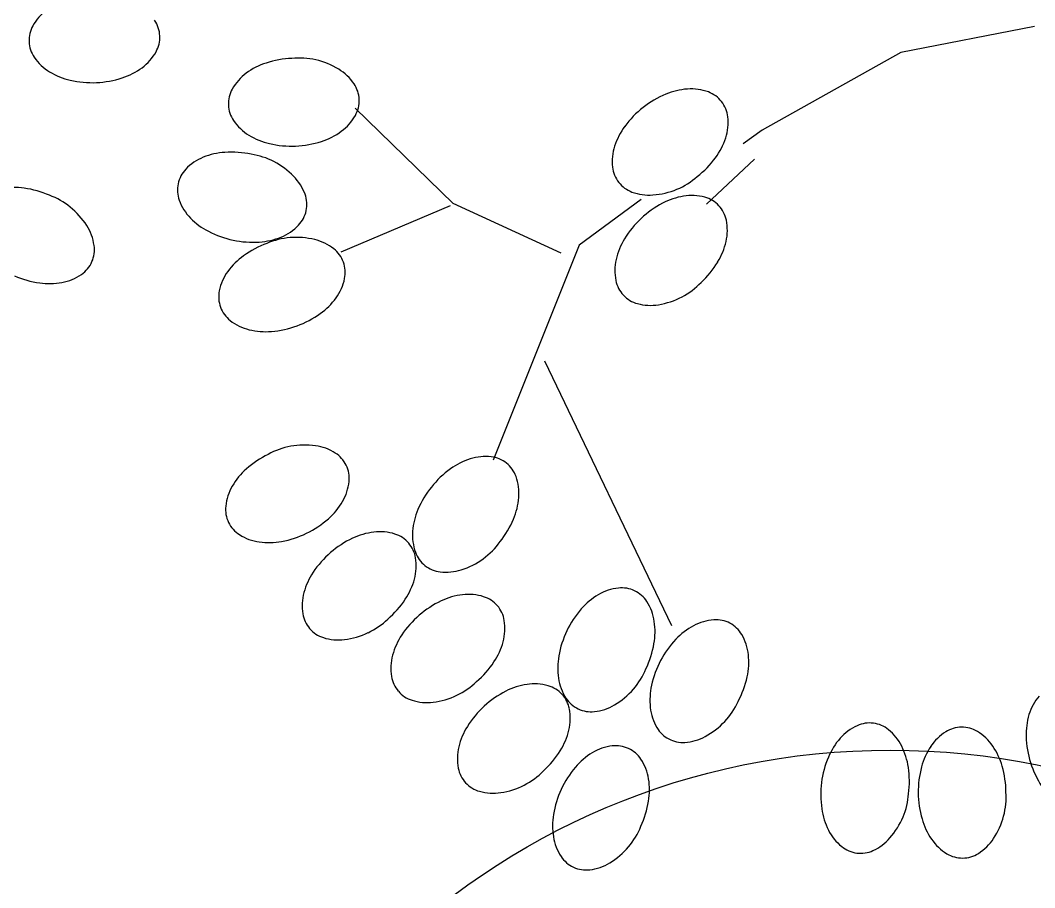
# Model space of a CAD drawing. Header units: millimetres. Extents: x 83956 to 461956, y 36707 to 125807.
# Drawn here: x 96240 to 97074, y 59506 to 60219 of the extents above; entities that cross this region are included whole.
import ezdxf

# ---------------------------------------------------------------- set-up
doc = ezdxf.new("R2010")
doc.units = ezdxf.units.MM
doc.header["$LTSCALE"] = 100
doc.header["$MEASUREMENT"] = 0
doc.layers.add('ARCH', color=9, linetype='CONTINUOUS')
doc.layers.add('SIMBOL', color=7, linetype='CONTINUOUS')

msp = doc.modelspace()

# ---------------------------------------------------------------- linework, layer by layer
at = {"layer": 'ARCH'}
for p, q in [((97074.01, 60214.37), (96964.06, 60192.97)), ((96964.06, 60192.97), (96850.04, 60129.16)), ((96596.09, 60068.75), (96515.3, 60147.09)), ((96850.04, 60129.16), (96834.6, 60117.86)), ((96843.94, 60105.09), (96804.39, 60068.18)), ((96684.8, 60027.88), (96596.09, 60068.75)), ((96750.6, 60071.91), (96699.52, 60034.54)), ((96593.57, 60066.9), (96503.66, 60028.71)), ((96699.52, 60034.54), (96628.9, 59857.51)), ((96671.2, 59939.28), (96775.54, 59721.57))]:
    msp.add_line(p, q, dxfattribs=at)
for centre, major_axis, start_param, end_param in [((96286.21, 60194.93), (-24.27, 33.17), 0.003785, 0.430544), ((96330.05, 60205.52), (-14.59, 19.94), 4.125431, 4.67873), ((96271.89, 60202.92), (-14.59, 19.93), 0.430369, 0.983668), ((96271.89, 60202.92), (-14.59, 19.94), 0.983724, 1.537023), ((96330.05, 60205.52), (-14.58, 19.94), 3.572352, 4.125651), ((96315.73, 60213.5), (-24.26, 33.17), 3.145549, 3.572309), ((96285.44, 60212.15), (-24.26, 33.17), 1.537366, 1.964126), ((96466.76, 60108.2), (-47.22, 64.53), -0.589489, -0.318539), ((96469.46, 60128.53), (-35.34, 48.33), -0.860116, -0.529803), ((96468.56, 60124.66), (-37.69, 51.53), -1.18004, -0.860253), ((96293.98, 60226.2), (-33.96, 46.45), 1.964345, 2.284132), ((96305.97, 60226.74), (-33.98, 46.44), 2.825529, 3.145316), ((96459.85, 60129.53), (-33.98, 46.44), -0.318488, 0.001299), ((96480.42, 60144.07), (-24.27, 33.17), 4.676209, 5.102968), ((96299.01, 60248.05), (-47.19, 64.55), 2.284066, 2.555016), ((96299.01, 60248.05), (-47.2, 64.54), 2.554831, 2.825781), ((96450.13, 60142.79), (-24.26, 33.17), 0.001355, 0.428115), ((96435.83, 60150.81), (-14.59, 19.94), 0.428004, 0.981303), ((96493.99, 60153.26), (-14.59, 19.94), 4.12281, 4.676109), ((96792.92, 60105.47), (-33.98, 46.44), -0.557448, -0.237661), ((96791.7, 60121.87), (-24.25, 33.18), -0.983812, -0.557053), ((96797.36, 60137.26), (-14.59, 19.94), -1.537504, -0.984205), ((96493.99, 60153.26), (-14.58, 19.94), 3.569822, 4.123121), ((96801.53, 60084.77), (-47.21, 64.54), -0.237562, 0.033388), ((96797.36, 60137.26), (-14.59, 19.94), 4.192433, 4.745732), ((96435.83, 60150.81), (-14.59, 19.94), 0.981385, 1.534684), ((96801.53, 60084.77), (-47.21, 64.53), 0.033355, 0.304305), ((96449.4, 60160.01), (-24.26, 33.17), 1.534705, 1.961465), ((96479.7, 60161.28), (-24.26, 33.17), 3.142929, 3.569688), ((96781.07, 60135.43), (-24.27, 33.16), 3.765569, 4.192329), ((96469.97, 60174.54), (-33.98, 46.44), 2.823104, 3.142891), ((96783.48, 60098.07), (-33.99, 46.43), 0.304025, 0.623812), ((96457.98, 60174.04), (-33.98, 46.44), 1.961337, 2.281124), ((96463.06, 60195.87), (-47.21, 64.54), 2.552149, 2.8231), ((96765.43, 60140.53), (-33.97, 46.44), 3.445967, 3.765754), ((96411.99, 60053.34), (-33.99, 46.43), -0.568081, -0.248294), ((96413.42, 60030.96), (-47.2, 64.55), -0.838515, -0.567564), ((96463.06, 60195.87), (-47.18, 64.56), 2.281693, 2.552643), ((96767.84, 60103.16), (-24.27, 33.16), 0.623984, 1.050744), ((96405.83, 60068.59), (-24.26, 33.17), -0.248032, 0.178728), ((96421.05, 60049.99), (-35.35, 48.33), -1.109673, -0.779361), ((96419.22, 60046.47), (-37.69, 51.54), -1.429296, -1.109509), ((96747.38, 60153.82), (-47.21, 64.54), 3.174985, 3.445935), ((96393.96, 60079.89), (-14.58, 19.94), 0.178859, 0.732158), ((96751.55, 60101.33), (-14.58, 19.94), 1.050997, 1.604296), ((96393.96, 60079.89), (-14.59, 19.94), 0.731985, 1.285284), ((96435.51, 60062.35), (-24.27, 33.17), 4.426886, 4.853645), ((96751.55, 60101.33), (-14.59, 19.93), 1.603974, 2.157273), ((96757.05, 60135.74), (-35.36, 48.32), 2.90396, 3.234273), ((96235.16, 60024.33), (-33.97, 46.44), -0.771286, -0.451499), ((96232.04, 60002.13), (-47.21, 64.54), -1.042299, -0.771348), ((96757.21, 60116.72), (-24.26, 33.17), 2.157537, 2.584297), ((96755.52, 60139.41), (-37.69, 51.53), 2.58438, 2.904167), ((96243.35, 60019.23), (-35.36, 48.32), -1.31341, -0.983097), ((96409.38, 60085.45), (-24.27, 33.17), 1.285276, 1.712036), ((96450.93, 60067.91), (-14.59, 19.94), 3.873434, 4.426733), ((96805.22, 59998.09), (-47.21, 64.54), -0.149675, 0.121276), ((96794.83, 60017.96), (-33.98, 46.44), -0.469589, -0.149802), ((96792.18, 60034.19), (-24.27, 33.16), -0.896468, -0.469708), ((96796.47, 60050.01), (-14.58, 19.94), -1.449386, -0.896087), ((96240.85, 60016.14), (-37.69, 51.53), 4.65019, 4.969977), ((96450.93, 60067.91), (-14.58, 19.94), 3.320487, 3.873786), ((96796.47, 60050.01), (-14.59, 19.94), 4.280375, 4.833674), ((96421.15, 60096.93), (-33.97, 46.45), 1.712191, 2.031978), ((96805.22, 59998.09), (-47.2, 64.54), 0.121417, 0.392368), ((96780.4, 60046.76), (-24.26, 33.17), 3.853691, 4.280451), ((96260.01, 60028.41), (-24.26, 33.17), 4.223487, 4.650247), ((96431.47, 60116.83), (-47.23, 64.53), 2.031643, 2.302594), ((96439.05, 60079.21), (-24.27, 33.17), 2.893538, 3.320298), ((96431.47, 60116.83), (-47.2, 64.55), 2.303057, 2.574008), ((96470.27, 59960.76), (-47.21, 64.54), -0.280574, -0.009624), ((96432.9, 60094.46), (-33.96, 46.45), 2.574007, 2.893794), ((96466.66, 59980.94), (-35.36, 48.32), -0.551611, -0.221298), ((96466.98, 59976.98), (-37.68, 51.54), -0.870932, -0.551145), ((96472.38, 59999.08), (-24.27, 33.16), -1.298323, -0.871564), ((96786.08, 60009.75), (-33.97, 46.45), 0.392414, 0.712201), ((96764.37, 60050.46), (-33.97, 46.44), 3.533888, 3.853675), ((96276.24, 60030.74), (-14.58, 19.94), 3.670182, 4.223481), ((96482.52, 60011.97), (-14.59, 19.94), 4.431827, 4.985126), ((96276.24, 60030.74), (-14.59, 19.94), 3.116794, 3.670093), ((96457.21, 59978.98), (-33.97, 46.45), -0.009499, 0.310288), ((96482.52, 60011.97), (-14.59, 19.94), 3.878417, 4.431716), ((96770.05, 60013.45), (-24.26, 33.17), 0.712224, 1.138984), ((96745.23, 60062.12), (-47.21, 64.54), 3.262875, 3.533826), ((96266.89, 60044.2), (-24.27, 33.17), 2.689979, 3.116739), ((96443.91, 59988.66), (-24.27, 33.17), 0.310126, 0.736886), ((96267.07, 60082.58), (-47.19, 64.55), 2.099626, 2.370577), ((96263.95, 60060.38), (-33.97, 46.45), 2.370446, 2.690233), ((96466.46, 60015.26), (-24.27, 33.16), 3.451624, 3.878384), ((96753.98, 60010.2), (-14.59, 19.94), 1.138793, 1.692092), ((96756.44, 60044.96), (-35.35, 48.33), 2.991948, 3.322261), ((96427.85, 59991.95), (-14.59, 19.94), 0.736856, 1.290155), ((96753.98, 60010.2), (-14.59, 19.94), 1.692082, 2.245381), ((96453.16, 60024.94), (-33.98, 46.44), 3.131905, 3.451692), ((96758.27, 60026.03), (-24.27, 33.17), 2.245377, 2.672137), ((96754.6, 60048.48), (-37.69, 51.53), 2.672247, 2.992034), ((96427.85, 59991.95), (-14.59, 19.94), 1.290257, 1.843556), ((96440.1, 60043.16), (-47.21, 64.54), 2.861016, 3.131966), ((96437.99, 60004.84), (-24.27, 33.17), 1.843433, 2.270193), ((96440.1, 60043.16), (-47.21, 64.54), 2.590077, 2.861027), ((96441.89, 60020.81), (-33.99, 46.43), 2.269968, 2.589755), ((96473.18, 59810.13), (-35.35, 48.33), -0.450629, -0.120316), ((96473.9, 59806.22), (-37.72, 51.51), -0.770941, -0.451154), ((96477.05, 59828.75), (-24.26, 33.17), -1.197146, -0.770386), ((96478.8, 59790.41), (-47.21, 64.53), -0.179822, 0.091128), ((96485.83, 59842.59), (-14.59, 19.94), 4.532571, 5.08587), ((96622.49, 59819.52), (-24.27, 33.17), -0.750407, -0.323647), ((96624.44, 59835.8), (-14.58, 19.94), -1.303352, -0.750053), ((96485.83, 59842.59), (-14.58, 19.94), 3.979573, 4.532872), ((96627.48, 59803.85), (-33.97, 46.44), -0.323538, -0.003751), ((96624.44, 59835.8), (-14.59, 19.94), 4.426175, 4.979474), ((96463.97, 59807.22), (-33.97, 46.45), 0.091279, 0.411066), ((96640.65, 59785.7), (-47.21, 64.54), -0.003815, 0.267135), ((96609.01, 59830.25), (-24.26, 33.17), 3.999631, 4.426391), ((96449.77, 59815.51), (-24.26, 33.17), 0.411043, 0.837803), ((96469.52, 59844.25), (-24.25, 33.18), 3.552859, 3.979618), ((96640.65, 59785.7), (-47.22, 64.53), 0.266982, 0.537933), ((96592.62, 59831.58), (-33.96, 46.45), 3.679923, 3.99971), ((96433.46, 59817.17), (-14.58, 19.94), 0.837827, 1.391126), ((96455.32, 59852.54), (-33.98, 46.44), 3.232724, 3.552511), ((96620.01, 59794.46), (-33.99, 46.43), 0.537718, 0.857505), ((96433.46, 59817.17), (-14.59, 19.94), 1.390985, 1.944284), ((96440.49, 59869.35), (-47.21, 64.54), 2.961811, 3.232761), ((96571.98, 59840.34), (-47.21, 64.54), 3.408777, 3.679727), ((96442.25, 59831.01), (-24.27, 33.17), 1.944197, 2.370957), ((96440.49, 59869.35), (-47.21, 64.54), 2.690836, 2.961787), ((96547.37, 59721.02), (-47.21, 64.54), -0.189947, 0.081003), ((96537.79, 59741.29), (-33.98, 46.43), -0.509978, -0.190191), ((96535.79, 59757.61), (-24.27, 33.17), -0.93659, -0.50983), ((96540.71, 59773.25), (-14.59, 19.94), -1.489924, -0.936625), ((96603.62, 59795.79), (-24.27, 33.16), 0.857668, 1.284427), ((96444.52, 59847.3), (-33.99, 46.43), 2.370826, 2.690614), ((96540.71, 59773.25), (-14.59, 19.94), 4.240044, 4.793343), ((96585.57, 59824.99), (-35.35, 48.33), 3.137856, 3.468169), ((96547.37, 59721.02), (-47.21, 64.53), 0.08094, 0.35189), ((96524.52, 59770.65), (-24.27, 33.17), 3.813237, 4.239996), ((96588.19, 59790.24), (-14.59, 19.94), 1.284619, 1.837918), ((96583.24, 59828.2), (-37.7, 51.53), 2.818003, 3.13779), ((96588.19, 59790.24), (-14.59, 19.94), 1.837871, 2.39117), ((96528.7, 59733.44), (-33.96, 46.45), 0.352218, 0.672005), ((96508.66, 59775), (-33.97, 46.45), 3.493714, 3.813501), ((96590.13, 59806.52), (-24.26, 33.17), 2.391382, 2.818142), ((96736.31, 59711.55), (-24.26, 33.17), -0.523527, -0.096767), ((96734.54, 59727.85), (-14.58, 19.94), -1.076665, -0.523366), ((96512.84, 59737.79), (-24.26, 33.17), 0.67182, 1.098579), ((96490, 59787.42), (-47.21, 64.54), 3.222566, 3.493516), ((96610.71, 59689.77), (-33.97, 46.45), -0.509567, -0.18978), ((96608.71, 59706.09), (-24.27, 33.17), -0.936574, -0.509814), ((96613.64, 59721.73), (-14.58, 19.94), -1.489726, -0.936427), ((96744.69, 59697.4), (-33.98, 46.44), -0.096897, 0.22289), ((96734.54, 59727.85), (-14.59, 19.94), 4.652878, 5.206177), ((96620.29, 59669.5), (-47.21, 64.54), -0.189986, 0.080965), ((96613.64, 59721.73), (-14.59, 19.94), 4.240073, 4.793372), ((96761.6, 59682.68), (-47.21, 64.53), 0.222893, 0.493843), ((96720.76, 59718.97), (-24.27, 33.17), 4.226083, 4.652842), ((96496.66, 59735.19), (-14.59, 19.94), 1.098447, 1.651746), ((96500.51, 59769.82), (-35.35, 48.33), 2.951642, 3.281955), ((96620.29, 59669.5), (-47.21, 64.54), 0.081026, 0.351977), ((96813.15, 59685.24), (-24.27, 33.17), -0.564267, -0.137507), ((96812.04, 59701.6), (-14.58, 19.94), -1.117439, -0.56414), ((96496.66, 59735.19), (-14.58, 19.94), 1.651819, 2.205118), ((96597.45, 59719.13), (-24.26, 33.17), 3.813484, 4.240244), ((96704.48, 59716.59), (-33.98, 46.43), 3.906215, 4.226002), ((96820.95, 59670.76), (-33.97, 46.44), -0.137454, 0.182333), ((96812.04, 59701.6), (-14.59, 19.94), 4.612375, 5.165674), ((96501.58, 59750.83), (-24.28, 33.16), 2.204689, 2.631449), ((96498.81, 59773.41), (-37.71, 51.52), 2.631603, 2.95139), ((96601.63, 59681.92), (-33.97, 46.45), 0.352071, 0.671858), ((96761.6, 59682.68), (-47.19, 64.55), 0.494139, 0.76509), ((96837.25, 59655.37), (-47.21, 64.53), 0.182297, 0.453248), ((96797.91, 59693.29), (-24.27, 33.17), 4.185483, 4.612243), ((96581.59, 59723.48), (-33.99, 46.43), 3.493292, 3.813079), ((96682.4, 59720.48), (-47.21, 64.54), 3.635565, 3.906515), ((96585.77, 59686.27), (-24.27, 33.17), 0.671615, 1.098375), ((96739.52, 59686.57), (-33.97, 46.45), 0.76497, 1.084757), ((96837.25, 59655.37), (-47.22, 64.53), 0.453124, 0.724074), ((96781.56, 59691.57), (-33.99, 46.43), 3.865603, 4.18539), ((96562.93, 59735.9), (-47.21, 64.54), 3.222609, 3.49356), ((96699.1, 59708.58), (-35.36, 48.32), 3.364439, 3.694752), ((96569.58, 59683.67), (-14.59, 19.94), 1.098451, 1.65175), ((96723.24, 59684.19), (-24.26, 33.17), 1.084668, 1.511428), ((96759.65, 59696.35), (-47.21, 64.54), 3.594939, 3.86589), ((96573.44, 59718.3), (-35.35, 48.32), 2.951612, 3.281925), ((96665.36, 59616.24), (-33.97, 46.45), -0.480576, -0.160789), ((96662.89, 59632.5), (-24.26, 33.17), -0.907323, -0.480563), ((96667.35, 59648.27), (-14.59, 19.94), -1.460749, -0.90745), ((96696.1, 59711.18), (-37.7, 51.53), 3.04469, 3.364477), ((96815.34, 59660.15), (-33.97, 46.44), 0.724265, 1.044052), ((96569.58, 59683.67), (-14.59, 19.93), 1.651564, 2.204863), ((96574.51, 59699.31), (-24.27, 33.17), 2.205019, 2.631778), ((96571.74, 59721.89), (-37.7, 51.53), 2.63175, 2.951537), ((96675.53, 59596.26), (-47.21, 64.54), -0.16089, 0.110061), ((96667.35, 59648.27), (-14.59, 19.94), 4.269148, 4.822447), ((96709.46, 59675.31), (-14.59, 19.94), 1.511333, 2.064632), ((97108.97, 59636.65), (-24.27, 33.17), 0.225234, 0.651993), ((96675.53, 59596.26), (-47.21, 64.54), 0.11006, 0.381011), ((96651.25, 59645.2), (-24.27, 33.16), 3.842111, 4.26887), ((96709.46, 59675.31), (-14.59, 19.94), 2.064679, 2.617978), ((96707.7, 59691.61), (-24.27, 33.17), 2.617949, 3.044709), ((96798.99, 59658.43), (-24.27, 33.17), 1.044002, 1.470762), ((96775.85, 59683.78), (-35.35, 48.32), 3.323891, 3.654204), ((96772.96, 59686.5), (-37.7, 51.53), 3.004135, 3.323922), ((97124.74, 59631.99), (-33.98, 46.43), 0.651844, 0.971631), ((96656.51, 59608.13), (-33.97, 46.44), 0.381032, 0.700819), ((96635.27, 59649.08), (-33.98, 46.44), 3.522485, 3.842272), ((96784.86, 59650.12), (-14.59, 19.94), 1.470727, 2.024026), ((96945.2, 59601.76), (-24.26, 33.17), -0.20536, 0.2214), ((96938.42, 59616.69), (-14.59, 19.94), -0.758738, -0.205439), ((96938.42, 59616.69), (-14.58, 19.94), -1.311855, -0.758556), ((96928.11, 59603.95), (-24.26, 33.17), 4.544478, 4.971238), ((97014.28, 59613.23), (-14.59, 19.94), -0.622749, -0.06945), ((97014.28, 59613.23), (-14.58, 19.94), -1.175884, -0.622585), ((97005.79, 59599.2), (-24.27, 33.17), 4.680295, 5.107055), ((96784.86, 59650.12), (-14.59, 19.94), 2.024031, 2.57733), ((96783.75, 59666.48), (-24.27, 33.17), 2.577271, 3.004031), ((96957.58, 59590.95), (-33.97, 46.44), 0.221422, 0.541209), ((97023.02, 59599.36), (-24.27, 33.17), -0.0695, 0.357259), ((97147.15, 59632.72), (-47.22, 64.53), 0.971689, 1.242639), ((96640.53, 59612.01), (-24.26, 33.17), 0.700866, 1.127625), ((96616.25, 59660.96), (-47.22, 64.53), 3.251491, 3.522441), ((96731.77, 59581.73), (-24.26, 33.17), -0.512208, -0.085449), ((96729.82, 59598), (-14.59, 19.94), -1.065769, -0.51247), ((96729.82, 59598), (-14.59, 19.94), 4.664174, 5.217473), ((96913.4, 59596.59), (-33.99, 46.43), 4.224459, 4.544246), ((97036.76, 59590.32), (-33.96, 46.45), 0.357551, 0.677338), ((96992.22, 59589.92), (-33.98, 46.44), 4.360423, 4.68021), ((96740.31, 59567.67), (-33.98, 46.44), -0.08557, 0.234217), ((96716.14, 59588.97), (-24.26, 33.17), 4.237619, 4.664379), ((96978.25, 59582.26), (-47.21, 64.54), 0.541289, 0.812239), ((96624.43, 59608.95), (-14.58, 19.94), 1.127652, 1.680951), ((96627.27, 59643.67), (-35.35, 48.32), 2.980676, 3.310989), ((96757.39, 59553.14), (-47.22, 64.53), 0.23414, 0.50509), ((96891.21, 59593.38), (-47.22, 64.53), 3.95364, 4.224591), ((97058.41, 59584.51), (-47.22, 64.53), 0.676987, 0.947938), ((96970.67, 59583.73), (-47.21, 64.54), 4.089629, 4.36058), ((97147.15, 59632.72), (-47.22, 64.53), 1.242678, 1.513629), ((96699.9, 59586.41), (-33.98, 46.44), 3.917681, 4.237468), ((96624.43, 59608.95), (-14.59, 19.94), 1.680687, 2.233986), ((96628.89, 59624.72), (-24.27, 33.17), 2.234081, 2.660841), ((96625.47, 59647.21), (-37.7, 51.53), 2.660797, 2.980584), ((96757.39, 59553.14), (-47.22, 64.53), 0.504992, 0.775942), ((96978.25, 59582.26), (-47.23, 64.52), 0.811889, 1.08284), ((96990.89, 59580.36), (-35.34, 48.33), 3.81891, 4.149223), ((96677.78, 59590.05), (-47.21, 64.53), 3.64674, 3.917691), ((96910.79, 59587.29), (-35.36, 48.32), 3.682621, 4.012934), ((97058.41, 59584.51), (-47.21, 64.53), 0.947986, 1.218937), ((96956.06, 59579.04), (-33.98, 46.44), 1.083074, 1.402861), ((96735.27, 59556.78), (-33.98, 46.44), 0.776096, 1.095883), ((96907.13, 59588.83), (-37.7, 51.53), 3.362952, 3.682739), ((97036.87, 59578.32), (-33.97, 46.44), 1.219037, 1.538824), ((96987.05, 59581.39), (-37.71, 51.52), 3.498697, 3.818484), ((96694.6, 59578.33), (-35.36, 48.32), 3.375775, 3.706088), ((96941.35, 59571.69), (-24.27, 33.17), 1.40286, 1.82962), ((96719.02, 59554.22), (-24.26, 33.17), 1.095962, 1.522722), ((96924.26, 59573.87), (-24.27, 33.17), 2.936206, 3.362966), ((97023.29, 59569.04), (-24.27, 33.17), 1.538712, 1.965472), ((97006.06, 59568.88), (-24.26, 33.17), 3.072135, 3.498895), ((96691.58, 59580.9), (-37.69, 51.53), 3.056073, 3.37586), ((96931.04, 59558.94), (-14.59, 19.94), 1.829541, 2.38284), ((96931.04, 59558.94), (-14.58, 19.94), 2.382981, 2.93628), ((97014.8, 59555.01), (-14.59, 19.94), 2.518776, 3.072075), ((96705.34, 59545.19), (-14.59, 19.94), 1.522683, 2.075982), ((96703.39, 59561.46), (-24.27, 33.17), 2.629251, 3.056011), ((97014.8, 59555.01), (-14.59, 19.93), 1.965269, 2.518568), ((96705.34, 59545.19), (-14.59, 19.94), 2.075945, 2.629244)]:
    msp.add_ellipse(centre, major_axis=major_axis, ratio=1, start_param=start_param, end_param=end_param, dxfattribs=at)
at = {"layer": 'SIMBOL', "color": 2}
for centre in [(95755.45, 59019.06), (96955.45, 59019.06)]:
    msp.add_circle(centre, 600, dxfattribs=at)

doc.saveas('drawing.dxf')
